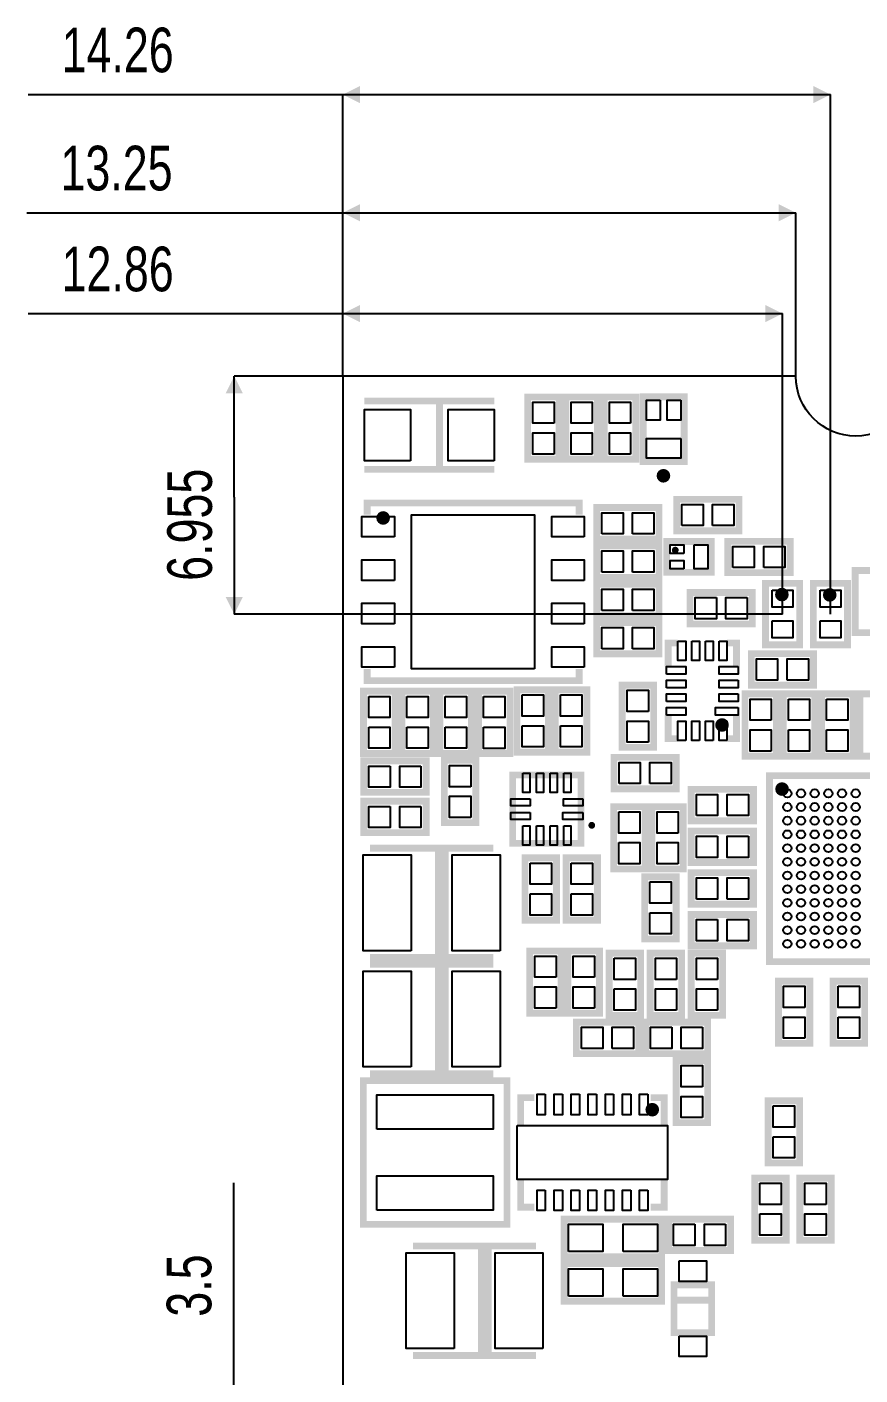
# Model space of a CAD drawing. Extents: x -145 to 275, y -134 to 163.
# Drawn here: x -39.24 to -14.87, y 5.79 to 45.21 of the extents above; entities that cross this region are included whole.
import ezdxf

# ---------------------------------------------------------------- set-up
doc = ezdxf.new("R2010")
doc.units = 0
doc.layers.add('DIMENSION', color=7, linetype='CONTINUOUS')

msp = doc.modelspace()

# ---------------------------------------------------------------- hatches: boundary and pattern name
at = {"layer": 'DIMENSION'}
for points in [[(-29.5, 43.4858), (-30, 43.2358), (-29.5, 42.9858)], [(-16.24, 42.9858), (-15.74, 43.2358), (-16.24, 43.4858)], [(-29.5, 40.0319), (-30, 39.7819), (-29.5, 39.5319)], [(-17.25, 39.5319), (-16.75, 39.7819), (-17.25, 40.0319)], [(-29.5, 37.0811), (-30, 36.8311), (-29.5, 36.5811)], [(-17.64, 36.5811), (-17.14, 36.8311), (-17.64, 37.0811)], [(-32.9243, 34.5), (-33.1743, 35), (-33.4243, 34.5)], [(-25.57, 34.3753), (-25.57, 34.1753), (-27.07, 34.1753), (-27.07, 32.3753), (-25.57, 32.3753), (-25.57, 32.1753), (-29.37, 32.1753), (-29.37, 32.3753), (-27.27, 32.3753), (-27.27, 34.1753), (-29.37, 34.1753), (-29.37, 34.3753)], [(-20.423, 32.0885, 1), (-20.823, 32.0885, 1)], [(-29.39, 31.395), (-22.99, 31.395), (-22.99, 30.95), (-23.19, 30.95), (-23.19, 31.195), (-29.19, 31.195), (-29.19, 30.95), (-29.39, 30.95)], [(-28.62, 30.855, 1), (-29.02, 30.855, 1)], [(-20.1771, 29.915, 1), (-20.3771, 29.915, 1)], [(-16.96, 28.615, 1), (-17.36, 28.615, 1)], [(-15.56, 28.605, 1), (-15.96, 28.605, 1)], [(-33.4243, 28.545), (-33.1743, 28.045), (-32.9243, 28.545)], [(-20.385, 26.52), (-20.585, 26.52), (-20.585, 27.3), (-20.205, 27.3), (-20.205, 27.1), (-20.385, 27.1)], [(-18.385, 26.52), (-18.585, 26.52), (-18.585, 27.1), (-18.765, 27.1), (-18.765, 27.3), (-18.385, 27.3)], [(-23.19, 26.44), (-22.99, 26.44), (-22.99, 25.995), (-29.39, 25.995), (-29.39, 26.44), (-29.19, 26.44), (-29.19, 26.195), (-23.19, 26.195)], [(-20.205, 24.3), (-20.585, 24.3), (-20.585, 25.08), (-20.385, 25.08), (-20.385, 24.5), (-20.205, 24.5)], [(-18.71, 24.8, 1), (-19.11, 24.8, 1)], [(-18.385, 24.3), (-18.765, 24.3), (-18.765, 24.5), (-18.585, 24.5), (-18.585, 25.08), (-18.385, 25.08)], [(-16.9545, 22.9267, 1), (-17.3545, 22.9267, 1)], [(-22.6194, 21.8666, 1), (-22.8194, 21.8666, 1)], [(-25.6, 21.3), (-25.6, 21.1), (-26.9, 21.1), (-26.9, 18.1), (-25.6, 18.1), (-25.6, 17.9), (-29.2, 17.9), (-29.2, 18.1), (-27.3, 18.1), (-27.3, 21.1), (-29.2, 21.1), (-29.2, 21.3)], [(-25.6, 17.9), (-25.6, 17.7), (-26.9, 17.7), (-26.9, 14.7), (-25.6, 14.7), (-25.6, 14.5), (-29.2, 14.5), (-29.2, 14.7), (-27.3, 14.7), (-27.3, 17.7), (-29.2, 17.7), (-29.2, 17.9)], [(-24.4, 14), (-24.4, 13.8), (-24.7, 13.8), (-24.7, 13.1), (-24.9, 13.1), (-24.9, 14)], [(-20.5, 14), (-20.5, 13.1), (-20.7, 13.1), (-20.7, 13.8), (-21, 13.8), (-21, 14)], [(-20.75, 13.55, 1), (-21.15, 13.55, 1)], [(-24.7, 11.5), (-24.7, 10.8), (-24.4, 10.8), (-24.4, 10.6), (-24.9, 10.6), (-24.9, 11.5)], [(-20.5, 11.5), (-20.5, 10.6), (-21, 10.6), (-21, 10.8), (-20.7, 10.8), (-20.7, 11.5)], [(-24.3464, 9.6625), (-24.3464, 9.4625), (-25.6464, 9.4625), (-25.6464, 6.4625), (-24.3464, 6.4625), (-24.3464, 6.2625), (-27.9464, 6.2625), (-27.9464, 6.4625), (-26.0464, 6.4625), (-26.0464, 9.4625), (-27.9464, 9.4625), (-27.9464, 9.6625)]]:
    msp.add_hatch(color=256, dxfattribs=at).paths.add_polyline_path(points, flags=0)
h = msp.add_hatch(color=256, dxfattribs=at)
h.paths.add_polyline_path([(-23.5728, 32.4747), (-24.6928, 32.4747), (-24.6928, 34.4947), (-23.5728, 34.4947)], flags=0)
h.paths.add_polyline_path([(-23.7728, 34.2947), (-23.7728, 32.6747), (-24.4928, 32.6747), (-24.4928, 34.2947)], flags=0)
h = msp.add_hatch(color=256, dxfattribs=at)
h.paths.add_polyline_path([(-22.4528, 32.4747), (-23.5728, 32.4747), (-23.5728, 34.4947), (-22.4528, 34.4947)], flags=0)
h.paths.add_polyline_path([(-22.6528, 34.2947), (-22.6528, 32.6747), (-23.3728, 32.6747), (-23.3728, 34.2947)], flags=0)
h = msp.add_hatch(color=256, dxfattribs=at)
h.paths.add_polyline_path([(-21.3328, 32.4747), (-22.4528, 32.4747), (-22.4528, 34.4947), (-21.3328, 34.4947)], flags=0)
h.paths.add_polyline_path([(-21.5328, 34.2947), (-21.5328, 32.6747), (-22.2528, 32.6747), (-22.2528, 34.2947)], flags=0)
h = msp.add_hatch(color=256, dxfattribs=at)
h.paths.add_polyline_path([(-21.3177, 34.4999), (-21.3177, 32.3999), (-19.9177, 32.3999), (-19.9177, 34.4999)], flags=0)
h.paths.add_polyline_path([(-20.1177, 34.2999), (-20.1177, 32.5999), (-21.1177, 32.5999), (-21.1177, 34.2999)], flags=0)
h = msp.add_hatch(color=256, dxfattribs=at)
h.paths.add_polyline_path([(-22.675, 30.14), (-22.675, 31.26), (-20.655, 31.26), (-20.655, 30.14)], flags=0)
h.paths.add_polyline_path([(-20.855, 30.34), (-22.475, 30.34), (-22.475, 31.06), (-20.855, 31.06)], flags=0)
h = msp.add_hatch(color=256, dxfattribs=at)
h.paths.add_polyline_path([(-20.335, 30.38), (-20.335, 31.5), (-18.315, 31.5), (-18.315, 30.38)], flags=0)
h.paths.add_polyline_path([(-18.515, 30.58), (-20.135, 30.58), (-20.135, 31.3), (-18.515, 31.3)], flags=0)
h = msp.add_hatch(color=256, dxfattribs=at)
h.paths.add_polyline_path([(-22.675, 29.02), (-22.675, 30.14), (-20.655, 30.14), (-20.655, 29.02)], flags=0)
h.paths.add_polyline_path([(-20.855, 29.22), (-22.475, 29.22), (-22.475, 29.94), (-20.855, 29.94)], flags=0)
h = msp.add_hatch(color=256, dxfattribs=at)
h.paths.add_polyline_path([(-20.6271, 29.165), (-20.6271, 30.265), (-19.1271, 30.265), (-19.1271, 29.165)], flags=0)
h.paths.add_polyline_path([(-19.3271, 29.365), (-20.4271, 29.365), (-20.4271, 30.065), (-19.3271, 30.065)], flags=0)
h = msp.add_hatch(color=256, dxfattribs=at)
h.paths.add_polyline_path([(-18.8394, 29.1536), (-18.8394, 30.2736), (-16.8194, 30.2736), (-16.8194, 29.1536)], flags=0)
h.paths.add_polyline_path([(-17.0194, 29.3536), (-18.6394, 29.3536), (-18.6394, 30.0736), (-17.0194, 30.0736)], flags=0)
h = msp.add_hatch(color=256, dxfattribs=at)
h.paths.add_polyline_path([(-13.9978, 27.3993), (-15.1178, 27.3993), (-15.1178, 29.4193), (-13.9978, 29.4193)], flags=0)
h.paths.add_polyline_path([(-14.1978, 29.2193), (-14.1978, 27.5993), (-14.9178, 27.5993), (-14.9178, 29.2193)], flags=0)
h = msp.add_hatch(color=256, dxfattribs=at)
h.paths.add_polyline_path([(-22.675, 27.9), (-22.675, 29.02), (-20.655, 29.02), (-20.655, 27.9)], flags=0)
h.paths.add_polyline_path([(-20.855, 28.1), (-22.475, 28.1), (-22.475, 28.82), (-20.855, 28.82)], flags=0)
h = msp.add_hatch(color=256, dxfattribs=at)
h.paths.add_polyline_path([(-17.74, 29.045), (-16.54, 29.045), (-16.54, 27.045), (-17.74, 27.045)], flags=0)
h.paths.add_polyline_path([(-17.54, 27.245), (-17.54, 28.845), (-16.74, 28.845), (-16.74, 27.245)], flags=0)
h = msp.add_hatch(color=256, dxfattribs=at)
h.paths.add_polyline_path([(-16.34, 29.045), (-15.14, 29.045), (-15.14, 27.045), (-16.34, 27.045)], flags=0)
h.paths.add_polyline_path([(-16.14, 27.245), (-16.14, 28.845), (-15.34, 28.845), (-15.34, 27.245)], flags=0)
h = msp.add_hatch(color=256, dxfattribs=at)
h.paths.add_polyline_path([(-17.925, 28.775), (-17.925, 27.655), (-19.945, 27.655), (-19.945, 28.775)], flags=0)
h.paths.add_polyline_path([(-19.745, 28.575), (-18.125, 28.575), (-18.125, 27.855), (-19.745, 27.855)], flags=0)
h = msp.add_hatch(color=256, dxfattribs=at)
h.paths.add_polyline_path([(-22.675, 26.78), (-22.675, 27.9), (-20.655, 27.9), (-20.655, 26.78)], flags=0)
h.paths.add_polyline_path([(-20.855, 26.98), (-22.475, 26.98), (-22.475, 27.7), (-20.855, 27.7)], flags=0)
h = msp.add_hatch(color=256, dxfattribs=at)
h.paths.add_polyline_path([(-18.155, 25.865), (-18.155, 26.985), (-16.135, 26.985), (-16.135, 25.865)], flags=0)
h.paths.add_polyline_path([(-16.335, 26.065), (-17.955, 26.065), (-17.955, 26.785), (-16.335, 26.785)], flags=0)
h = msp.add_hatch(color=256, dxfattribs=at)
h.paths.add_polyline_path([(-20.81, 24.045), (-21.93, 24.045), (-21.93, 26.065), (-20.81, 26.065)], flags=0)
h.paths.add_polyline_path([(-21.01, 25.865), (-21.01, 24.245), (-21.73, 24.245), (-21.73, 25.865)], flags=0)
h = msp.add_hatch(color=256, dxfattribs=at)
h.paths.add_polyline_path([(-29.4936, 25.8882), (-28.3736, 25.8882), (-28.3736, 23.8682), (-29.4936, 23.8682)], flags=0)
h.paths.add_polyline_path([(-29.2936, 24.0682), (-29.2936, 25.6882), (-28.5736, 25.6882), (-28.5736, 24.0682)], flags=0)
h = msp.add_hatch(color=256, dxfattribs=at)
h.paths.add_polyline_path([(-28.3736, 25.8882), (-27.2536, 25.8882), (-27.2536, 23.8682), (-28.3736, 23.8682)], flags=0)
h.paths.add_polyline_path([(-28.1736, 24.0682), (-28.1736, 25.6882), (-27.4536, 25.6882), (-27.4536, 24.0682)], flags=0)
h = msp.add_hatch(color=256, dxfattribs=at)
h.paths.add_polyline_path([(-27.2554, 25.8884), (-26.1354, 25.8884), (-26.1354, 23.8684), (-27.2554, 23.8684)], flags=0)
h.paths.add_polyline_path([(-27.0554, 24.0684), (-27.0554, 25.6884), (-26.3354, 25.6884), (-26.3354, 24.0684)], flags=0)
h = msp.add_hatch(color=256, dxfattribs=at)
h.paths.add_polyline_path([(-26.1323, 25.8876), (-25.0123, 25.8876), (-25.0123, 23.8676), (-26.1323, 23.8676)], flags=0)
h.paths.add_polyline_path([(-25.9323, 24.0676), (-25.9323, 25.6876), (-25.2123, 25.6876), (-25.2123, 24.0676)], flags=0)
h = msp.add_hatch(color=256, dxfattribs=at)
h.paths.add_polyline_path([(-25.0035, 25.9279), (-23.8835, 25.9279), (-23.8835, 23.9079), (-25.0035, 23.9079)], flags=0)
h.paths.add_polyline_path([(-24.8035, 24.1079), (-24.8035, 25.7279), (-24.0835, 25.7279), (-24.0835, 24.1079)], flags=0)
h = msp.add_hatch(color=256, dxfattribs=at)
h.paths.add_polyline_path([(-23.8835, 25.9279), (-22.7635, 25.9279), (-22.7635, 23.9079), (-23.8835, 23.9079)], flags=0)
h.paths.add_polyline_path([(-23.6835, 24.1079), (-23.6835, 25.7279), (-22.9635, 25.7279), (-22.9635, 24.1079)], flags=0)
h = msp.add_hatch(color=256, dxfattribs=at)
h.paths.add_polyline_path([(-17.22, 23.79), (-18.34, 23.79), (-18.34, 25.81), (-17.22, 25.81)], flags=0)
h.paths.add_polyline_path([(-17.42, 25.61), (-17.42, 23.99), (-18.14, 23.99), (-18.14, 25.61)], flags=0)
h = msp.add_hatch(color=256, dxfattribs=at)
h.paths.add_polyline_path([(-17.22, 25.81), (-16.1, 25.81), (-16.1, 23.79), (-17.22, 23.79)], flags=0)
h.paths.add_polyline_path([(-17.02, 23.99), (-17.02, 25.61), (-16.3, 25.61), (-16.3, 23.99)], flags=0)
h = msp.add_hatch(color=256, dxfattribs=at)
h.paths.add_polyline_path([(-16.1, 25.81), (-14.98, 25.81), (-14.98, 23.79), (-16.1, 23.79)], flags=0)
h.paths.add_polyline_path([(-15.9, 23.99), (-15.9, 25.61), (-15.18, 25.61), (-15.18, 23.99)], flags=0)
h = msp.add_hatch(color=256, dxfattribs=at)
h.paths.add_polyline_path([(-13.86, 23.79), (-14.98, 23.79), (-14.98, 25.81), (-13.86, 25.81)], flags=0)
h.paths.add_polyline_path([(-14.06, 25.61), (-14.06, 23.99), (-14.78, 23.99), (-14.78, 25.61)], flags=0)
h = msp.add_hatch(color=256, dxfattribs=at)
h.paths.add_polyline_path([(-27.4645, 23.8506), (-27.4645, 22.7306), (-29.4845, 22.7306), (-29.4845, 23.8506)], flags=0)
h.paths.add_polyline_path([(-29.2845, 23.6506), (-27.6645, 23.6506), (-27.6645, 22.9306), (-29.2845, 22.9306)], flags=0)
h = msp.add_hatch(color=256, dxfattribs=at)
h.paths.add_polyline_path([(-26.0096, 21.8452), (-27.1296, 21.8452), (-27.1296, 23.8652), (-26.0096, 23.8652)], flags=0)
h.paths.add_polyline_path([(-26.2096, 23.6652), (-26.2096, 22.0452), (-26.9296, 22.0452), (-26.9296, 23.6652)], flags=0)
h = msp.add_hatch(color=256, dxfattribs=at)
h.paths.add_polyline_path([(-22.1705, 22.8349), (-22.1705, 23.9549), (-20.1505, 23.9549), (-20.1505, 22.8349)], flags=0)
h.paths.add_polyline_path([(-20.3505, 23.0349), (-21.9705, 23.0349), (-21.9705, 23.7549), (-20.3505, 23.7549)], flags=0)
h = msp.add_hatch(color=256, dxfattribs=at)
h.paths.add_polyline_path([(-25.1322, 23.4404), (-25.1322, 21.2404), (-22.9322, 21.2404), (-22.9322, 23.4404)], flags=0)
h.paths.add_polyline_path([(-23.1322, 23.2404), (-23.1322, 21.4404), (-24.9322, 21.4404), (-24.9322, 23.2404)], flags=0)
h = msp.add_hatch(color=256, dxfattribs=at)
h.paths.add_polyline_path([(-17.62, 23.42), (-11.98, 23.42), (-11.98, 17.78), (-17.62, 17.78)], flags=0)
h.paths.add_polyline_path([(-17.42, 17.98), (-17.42, 23.22), (-12.18, 23.22), (-12.18, 17.98)], flags=0)
h = msp.add_hatch(color=256, dxfattribs=at)
h.paths.add_polyline_path([(-19.91, 21.9), (-19.91, 23.02), (-17.89, 23.02), (-17.89, 21.9)], flags=0)
h.paths.add_polyline_path([(-18.09, 22.1), (-19.71, 22.1), (-19.71, 22.82), (-18.09, 22.82)], flags=0)
h = msp.add_hatch(color=256, dxfattribs=at)
h.paths.add_polyline_path([(-27.4645, 22.6711), (-27.4645, 21.5511), (-29.4845, 21.5511), (-29.4845, 22.6711)], flags=0)
h.paths.add_polyline_path([(-29.2845, 22.4711), (-27.6645, 22.4711), (-27.6645, 21.7511), (-29.2845, 21.7511)], flags=0)
h = msp.add_hatch(color=256, dxfattribs=at)
h.paths.add_polyline_path([(-22.18, 22.51), (-21.06, 22.51), (-21.06, 20.49), (-22.18, 20.49)], flags=0)
h.paths.add_polyline_path([(-21.98, 20.69), (-21.98, 22.31), (-21.26, 22.31), (-21.26, 20.69)], flags=0)
h = msp.add_hatch(color=256, dxfattribs=at)
h.paths.add_polyline_path([(-19.94, 20.49), (-21.06, 20.49), (-21.06, 22.51), (-19.94, 22.51)], flags=0)
h.paths.add_polyline_path([(-20.14, 22.31), (-20.14, 20.69), (-20.86, 20.69), (-20.86, 22.31)], flags=0)
h = msp.add_hatch(color=256, dxfattribs=at)
h.paths.add_polyline_path([(-17.89, 21.8), (-17.89, 20.68), (-19.91, 20.68), (-19.91, 21.8)], flags=0)
h.paths.add_polyline_path([(-19.71, 21.6), (-18.09, 21.6), (-18.09, 20.88), (-19.71, 20.88)], flags=0)
h = msp.add_hatch(color=256, dxfattribs=at)
h.paths.add_polyline_path([(-24.7696, 21.0136), (-23.6496, 21.0136), (-23.6496, 18.9936), (-24.7696, 18.9936)], flags=0)
h.paths.add_polyline_path([(-24.5696, 19.1936), (-24.5696, 20.8136), (-23.8496, 20.8136), (-23.8496, 19.1936)], flags=0)
h = msp.add_hatch(color=256, dxfattribs=at)
h.paths.add_polyline_path([(-23.5696, 21.0136), (-22.4496, 21.0136), (-22.4496, 18.9936), (-23.5696, 18.9936)], flags=0)
h.paths.add_polyline_path([(-23.3696, 19.1936), (-23.3696, 20.8136), (-22.6496, 20.8136), (-22.6496, 19.1936)], flags=0)
h = msp.add_hatch(color=256, dxfattribs=at)
h.paths.add_polyline_path([(-19.91, 19.46), (-19.91, 20.58), (-17.89, 20.58), (-17.89, 19.46)], flags=0)
h.paths.add_polyline_path([(-18.09, 19.66), (-19.71, 19.66), (-19.71, 20.38), (-18.09, 20.38)], flags=0)
h = msp.add_hatch(color=256, dxfattribs=at)
h.paths.add_polyline_path([(-21.27, 20.46), (-20.15, 20.46), (-20.15, 18.44), (-21.27, 18.44)], flags=0)
h.paths.add_polyline_path([(-21.07, 18.64), (-21.07, 20.26), (-20.35, 20.26), (-20.35, 18.64)], flags=0)
h = msp.add_hatch(color=256, dxfattribs=at)
h.paths.add_polyline_path([(-17.89, 19.36), (-17.89, 18.24), (-19.91, 18.24), (-19.91, 19.36)], flags=0)
h.paths.add_polyline_path([(-19.71, 19.16), (-18.09, 19.16), (-18.09, 18.44), (-19.71, 18.44)], flags=0)
h = msp.add_hatch(color=256, dxfattribs=at)
h.paths.add_polyline_path([(-23.5137, 16.2711), (-24.6337, 16.2711), (-24.6337, 18.2911), (-23.5137, 18.2911)], flags=0)
h.paths.add_polyline_path([(-23.7137, 18.0911), (-23.7137, 16.4711), (-24.4337, 16.4711), (-24.4337, 18.0911)], flags=0)
h = msp.add_hatch(color=256, dxfattribs=at)
h.paths.add_polyline_path([(-22.3937, 16.2711), (-23.5137, 16.2711), (-23.5137, 18.2911), (-22.3937, 18.2911)], flags=0)
h.paths.add_polyline_path([(-22.5937, 18.0911), (-22.5937, 16.4711), (-23.3137, 16.4711), (-23.3137, 18.0911)], flags=0)
h = msp.add_hatch(color=256, dxfattribs=at)
h.paths.add_polyline_path([(-22.31, 18.23), (-21.19, 18.23), (-21.19, 16.21), (-22.31, 16.21)], flags=0)
h.paths.add_polyline_path([(-22.11, 16.41), (-22.11, 18.03), (-21.39, 18.03), (-21.39, 16.41)], flags=0)
h = msp.add_hatch(color=256, dxfattribs=at)
h.paths.add_polyline_path([(-19.99, 16.21), (-21.11, 16.21), (-21.11, 18.23), (-19.99, 18.23)], flags=0)
h.paths.add_polyline_path([(-20.19, 18.03), (-20.19, 16.41), (-20.91, 16.41), (-20.91, 18.03)], flags=0)
h = msp.add_hatch(color=256, dxfattribs=at)
h.paths.add_polyline_path([(-18.79, 16.21), (-19.91, 16.21), (-19.91, 18.23), (-18.79, 18.23)], flags=0)
h.paths.add_polyline_path([(-18.99, 18.03), (-18.99, 16.41), (-19.71, 16.41), (-19.71, 18.03)], flags=0)
h = msp.add_hatch(color=256, dxfattribs=at)
h.paths.add_polyline_path([(-16.24, 15.39), (-17.36, 15.39), (-17.36, 17.41), (-16.24, 17.41)], flags=0)
h.paths.add_polyline_path([(-16.44, 17.21), (-16.44, 15.59), (-17.16, 15.59), (-17.16, 17.21)], flags=0)
h = msp.add_hatch(color=256, dxfattribs=at)
h.paths.add_polyline_path([(-15.76, 17.41), (-14.64, 17.41), (-14.64, 15.39), (-15.76, 15.39)], flags=0)
h.paths.add_polyline_path([(-15.56, 15.59), (-15.56, 17.21), (-14.84, 17.21), (-14.84, 15.59)], flags=0)
h = msp.add_hatch(color=256, dxfattribs=at)
h.paths.add_polyline_path([(-23.27, 15.09), (-23.27, 16.21), (-21.25, 16.21), (-21.25, 15.09)], flags=0)
h.paths.add_polyline_path([(-21.45, 15.29), (-23.07, 15.29), (-23.07, 16.01), (-21.45, 16.01)], flags=0)
h = msp.add_hatch(color=256, dxfattribs=at)
h.paths.add_polyline_path([(-19.23, 16.21), (-19.23, 15.09), (-21.25, 15.09), (-21.25, 16.21)], flags=0)
h.paths.add_polyline_path([(-21.05, 16.01), (-19.43, 16.01), (-19.43, 15.29), (-21.05, 15.29)], flags=0)
h = msp.add_hatch(color=256, dxfattribs=at)
h.paths.add_polyline_path([(-19.23, 13.07), (-20.35, 13.07), (-20.35, 15.09), (-19.23, 15.09)], flags=0)
h.paths.add_polyline_path([(-19.43, 14.89), (-19.43, 13.27), (-20.15, 13.27), (-20.15, 14.89)], flags=0)
h = msp.add_hatch(color=256, dxfattribs=at)
h.paths.add_polyline_path([(-29.5, 14.5), (-25.1, 14.5), (-25.1, 10.1), (-29.5, 10.1)], flags=0)
h.paths.add_polyline_path([(-29.3, 10.3), (-29.3, 14.3), (-25.3, 14.3), (-25.3, 10.3)], flags=0)
h = msp.add_hatch(color=256, dxfattribs=at)
h.paths.add_polyline_path([(-17.66, 13.91), (-16.54, 13.91), (-16.54, 11.89), (-17.66, 11.89)], flags=0)
h.paths.add_polyline_path([(-17.46, 12.09), (-17.46, 13.71), (-16.74, 13.71), (-16.74, 12.09)], flags=0)
h = msp.add_hatch(color=256, dxfattribs=at)
h.paths.add_polyline_path([(-18.055, 11.65), (-16.935, 11.65), (-16.935, 9.63), (-18.055, 9.63)], flags=0)
h.paths.add_polyline_path([(-17.855, 9.83), (-17.855, 11.45), (-17.135, 11.45), (-17.135, 9.83)], flags=0)
h = msp.add_hatch(color=256, dxfattribs=at)
h.paths.add_polyline_path([(-15.615, 9.63), (-16.735, 9.63), (-16.735, 11.65), (-15.615, 11.65)], flags=0)
h.paths.add_polyline_path([(-15.815, 11.45), (-15.815, 9.83), (-16.535, 9.83), (-16.535, 11.45)], flags=0)
h = msp.add_hatch(color=256, dxfattribs=at)
h.paths.add_polyline_path([(-23.625, 10.45), (-23.625, 9.15), (-20.575, 9.15), (-20.575, 10.45)], flags=0)
h.paths.add_polyline_path([(-20.775, 9.35), (-23.425, 9.35), (-23.425, 10.25), (-20.775, 10.25)], flags=0)
h = msp.add_hatch(color=256, dxfattribs=at)
h.paths.add_polyline_path([(-18.555, 10.45), (-18.555, 9.33), (-20.575, 9.33), (-20.575, 10.45)], flags=0)
h.paths.add_polyline_path([(-20.375, 10.25), (-18.755, 10.25), (-18.755, 9.53), (-20.375, 9.53)], flags=0)
h = msp.add_hatch(color=256, dxfattribs=at)
h.paths.add_polyline_path([(-23.625, 9.15), (-23.625, 7.85), (-20.575, 7.85), (-20.575, 9.15)], flags=0)
h.paths.add_polyline_path([(-20.775, 8.05), (-23.425, 8.05), (-23.425, 8.95), (-20.775, 8.95)], flags=0)
h = msp.add_hatch(color=256, dxfattribs=at)
h.paths.add_polyline_path([(-20.415, 8.53), (-19.115, 8.53), (-19.115, 6.93), (-20.415, 6.93)], flags=0)
h.paths.add_polyline_path([(-20.215, 8.08), (-20.215, 8.33), (-19.315, 8.33), (-19.315, 8.08)], flags=0)
h.paths.add_polyline_path([(-20.215, 7.13), (-20.215, 7.88), (-19.315, 7.88), (-19.315, 7.13)], flags=0)

# ---------------------------------------------------------------- linework, layer by layer
for points in [[(-39.2029, 43.2358), (-30, 43.2358)], [(-30, 43.2358), (-15.74, 43.2358)], [(-30, 43.2358), (-15.74, 43.2358)], [(-30, 35), (-30, 43.2358)], [(-15.74, 28.045), (-15.74, 43.2358)], [(-39.2365, 39.7819), (-30, 39.7819)], [(-30, 39.7819), (-16.75, 39.7819)], [(-30, 39.7819), (-16.75, 39.7819)], [(-30, 35), (-30, 39.7819)], [(-16.75, 35), (-16.75, 39.7819)], [(-39.2029, 36.8311), (-30, 36.8311)], [(-30, 36.8311), (-17.14, 36.8311)], [(-30, 36.8311), (-17.14, 36.8311)], [(-30, 35), (-30, 36.8311)], [(-17.14, 28.045), (-17.14, 36.8311)], [(-33.1743, 31.4663), (-33.1743, 35)], [(-30, 35), (-33.1743, 35)], [(-33.1743, 31.4663), (-33.1743, 28.045)], [(-17.14, 28.045), (-33.1743, 28.045)], [(-33.1919, 11.4148), (-33.1919, 3.5)]]:
    msp.add_lwpolyline(points, dxfattribs=at)
msp.add_lwpolyline([(-30, 4), (-25.9255, 4, -0.414038), (-24.925, 3.0001), (-24.925, 0), (-5.075, 0), (-5.075, 3.0002, -0.414184), (-4.0753, 4), (0, 4), (0, 35), (-13.25, 35, -0.413661), (-14.9964, 33.2503, -0.413562), (-16.75, 35), (-30, 35)], format="xyb", close=True, dxfattribs=at)
for points in [[(-20.7177, 34.2999), (-20.7177, 33.7199), (-21.1177, 33.7199), (-21.1177, 34.2999)], [(-20.1177, 34.2999), (-20.1177, 33.7199), (-20.5177, 33.7199), (-20.5177, 34.2999)], [(-28.02, 32.5253), (-29.37, 32.5253), (-29.37, 34.0253), (-28.02, 34.0253)], [(-25.57, 32.5253), (-26.92, 32.5253), (-26.92, 34.0253), (-25.57, 34.0253)], [(-23.8228, 33.6247), (-24.4428, 33.6247), (-24.4428, 34.2447), (-23.8228, 34.2447)], [(-22.7028, 33.6247), (-23.3228, 33.6247), (-23.3228, 34.2447), (-22.7028, 34.2447)], [(-21.5828, 33.6247), (-22.2028, 33.6247), (-22.2028, 34.2447), (-21.5828, 34.2447)], [(-23.8228, 32.7247), (-24.4428, 32.7247), (-24.4428, 33.3447), (-23.8228, 33.3447)], [(-22.7028, 32.7247), (-23.3228, 32.7247), (-23.3228, 33.3447), (-22.7028, 33.3447)], [(-21.5828, 32.7247), (-22.2028, 32.7247), (-22.2028, 33.3447), (-21.5828, 33.3447)], [(-20.1177, 33.1799), (-20.1177, 32.5999), (-21.1177, 32.5999), (-21.1177, 33.1799)], [(-20.085, 30.63), (-20.085, 31.25), (-19.465, 31.25), (-19.465, 30.63)], [(-19.185, 30.63), (-19.185, 31.25), (-18.565, 31.25), (-18.565, 30.63)], [(-28.49, 30.3), (-29.44, 30.3), (-29.44, 30.9), (-28.49, 30.9)], [(-24.39, 26.445), (-27.99, 26.445), (-27.99, 30.945), (-24.39, 30.945)], [(-22.94, 30.3), (-23.89, 30.3), (-23.89, 30.9), (-22.94, 30.9)], [(-22.425, 30.39), (-22.425, 31.01), (-21.805, 31.01), (-21.805, 30.39)], [(-21.525, 30.39), (-21.525, 31.01), (-20.905, 31.01), (-20.905, 30.39)], [(-20.0271, 29.815), (-20.4271, 29.815), (-20.4271, 30.065), (-20.0271, 30.065)], [(-19.7271, 30.065), (-19.3271, 30.065), (-19.3271, 29.365), (-19.7271, 29.365)], [(-18.5894, 29.4036), (-18.5894, 30.0236), (-17.9694, 30.0236), (-17.9694, 29.4036)], [(-17.6894, 29.4036), (-17.6894, 30.0236), (-17.0694, 30.0236), (-17.0694, 29.4036)], [(-28.49, 29.03), (-29.44, 29.03), (-29.44, 29.63), (-28.49, 29.63)], [(-22.94, 29.03), (-23.89, 29.03), (-23.89, 29.63), (-22.94, 29.63)], [(-22.425, 29.27), (-22.425, 29.89), (-21.805, 29.89), (-21.805, 29.27)], [(-21.525, 29.27), (-21.525, 29.89), (-20.905, 29.89), (-20.905, 29.27)], [(-20.0271, 29.365), (-20.4271, 29.365), (-20.4271, 29.615), (-20.0271, 29.615)], [(-22.425, 28.15), (-22.425, 28.77), (-21.805, 28.77), (-21.805, 28.15)], [(-21.525, 28.15), (-21.525, 28.77), (-20.905, 28.77), (-20.905, 28.15)], [(-19.075, 28.525), (-19.075, 27.905), (-19.695, 27.905), (-19.695, 28.525)], [(-18.175, 28.525), (-18.175, 27.905), (-18.795, 27.905), (-18.795, 28.525)], [(-17.44, 28.745), (-16.84, 28.745), (-16.84, 28.245), (-17.44, 28.245)], [(-16.04, 28.745), (-15.44, 28.745), (-15.44, 28.245), (-16.04, 28.245)], [(-28.49, 27.76), (-29.44, 27.76), (-29.44, 28.36), (-28.49, 28.36)], [(-22.94, 27.76), (-23.89, 27.76), (-23.89, 28.36), (-22.94, 28.36)], [(-22.425, 27.03), (-22.425, 27.65), (-21.805, 27.65), (-21.805, 27.03)], [(-21.525, 27.03), (-21.525, 27.65), (-20.905, 27.65), (-20.905, 27.03)], [(-17.44, 27.845), (-16.84, 27.845), (-16.84, 27.345), (-17.44, 27.345)], [(-16.04, 27.845), (-15.44, 27.845), (-15.44, 27.345), (-16.04, 27.345)], [(-20.1975, 27.25), (-19.9725, 27.25), (-19.9725, 26.687), (-20.1975, 26.687)], [(-19.7975, 27.25), (-19.5725, 27.25), (-19.5725, 26.687), (-19.7975, 26.687)], [(-19.3975, 27.25), (-19.1725, 27.25), (-19.1725, 26.687), (-19.3975, 26.687)], [(-18.9975, 27.25), (-18.7725, 27.25), (-18.7725, 26.687), (-18.9975, 26.687)], [(-28.49, 26.49), (-29.44, 26.49), (-29.44, 27.09), (-28.49, 27.09)], [(-22.94, 26.49), (-23.89, 26.49), (-23.89, 27.09), (-22.94, 27.09)], [(-20.535, 26.2875), (-20.535, 26.5125), (-19.972, 26.5125), (-19.972, 26.2875)], [(-18.435, 26.5125), (-18.435, 26.2875), (-18.998, 26.2875), (-18.998, 26.5125)], [(-17.905, 26.115), (-17.905, 26.735), (-17.285, 26.735), (-17.285, 26.115)], [(-17.005, 26.115), (-17.005, 26.735), (-16.385, 26.735), (-16.385, 26.115)], [(-20.535, 25.8875), (-20.535, 26.1125), (-19.972, 26.1125), (-19.972, 25.8875)], [(-18.435, 26.1125), (-18.435, 25.8875), (-18.998, 25.8875), (-18.998, 26.1125)], [(-29.2436, 25.6382), (-28.6236, 25.6382), (-28.6236, 25.0182), (-29.2436, 25.0182)], [(-28.1236, 25.6382), (-27.5036, 25.6382), (-27.5036, 25.0182), (-28.1236, 25.0182)], [(-27.0054, 25.6384), (-26.3854, 25.6384), (-26.3854, 25.0184), (-27.0054, 25.0184)], [(-25.8823, 25.6376), (-25.2623, 25.6376), (-25.2623, 25.0176), (-25.8823, 25.0176)], [(-24.7535, 25.6779), (-24.1335, 25.6779), (-24.1335, 25.0579), (-24.7535, 25.0579)], [(-23.6335, 25.6779), (-23.0135, 25.6779), (-23.0135, 25.0579), (-23.6335, 25.0579)], [(-21.06, 25.195), (-21.68, 25.195), (-21.68, 25.815), (-21.06, 25.815)], [(-20.535, 25.4875), (-20.535, 25.7125), (-19.972, 25.7125), (-19.972, 25.4875)], [(-18.435, 25.7125), (-18.435, 25.4875), (-18.998, 25.4875), (-18.998, 25.7125)], [(-20.535, 25.0875), (-20.535, 25.3125), (-19.972, 25.3125), (-19.972, 25.0875)], [(-18.435, 25.3125), (-18.435, 25.0875), (-19.098, 25.0875), (-19.098, 25.3125)], [(-17.47, 24.94), (-18.09, 24.94), (-18.09, 25.56), (-17.47, 25.56)], [(-16.97, 25.56), (-16.35, 25.56), (-16.35, 24.94), (-16.97, 24.94)], [(-15.85, 25.56), (-15.23, 25.56), (-15.23, 24.94), (-15.85, 24.94)], [(-21.06, 24.295), (-21.68, 24.295), (-21.68, 24.915), (-21.06, 24.915)], [(-19.9725, 24.35), (-20.1975, 24.35), (-20.1975, 24.913), (-19.9725, 24.913)], [(-19.5725, 24.35), (-19.7975, 24.35), (-19.7975, 24.913), (-19.5725, 24.913)], [(-19.1725, 24.35), (-19.3975, 24.35), (-19.3975, 24.913), (-19.1725, 24.913)], [(-18.7725, 24.35), (-18.9975, 24.35), (-18.9975, 24.913), (-18.7725, 24.913)], [(-29.2436, 24.7382), (-28.6236, 24.7382), (-28.6236, 24.1182), (-29.2436, 24.1182)], [(-28.1236, 24.7382), (-27.5036, 24.7382), (-27.5036, 24.1182), (-28.1236, 24.1182)], [(-27.0054, 24.7384), (-26.3854, 24.7384), (-26.3854, 24.1184), (-27.0054, 24.1184)], [(-25.8823, 24.7376), (-25.2623, 24.7376), (-25.2623, 24.1176), (-25.8823, 24.1176)], [(-24.7535, 24.7779), (-24.1335, 24.7779), (-24.1335, 24.1579), (-24.7535, 24.1579)], [(-23.6335, 24.7779), (-23.0135, 24.7779), (-23.0135, 24.1579), (-23.6335, 24.1579)], [(-17.47, 24.04), (-18.09, 24.04), (-18.09, 24.66), (-17.47, 24.66)], [(-16.97, 24.66), (-16.35, 24.66), (-16.35, 24.04), (-16.97, 24.04)], [(-15.85, 24.66), (-15.23, 24.66), (-15.23, 24.04), (-15.85, 24.04)], [(-21.9205, 23.0849), (-21.9205, 23.7049), (-21.3005, 23.7049), (-21.3005, 23.0849)], [(-21.0205, 23.0849), (-21.0205, 23.7049), (-20.4005, 23.7049), (-20.4005, 23.0849)], [(-28.6145, 23.6006), (-28.6145, 22.9806), (-29.2345, 22.9806), (-29.2345, 23.6006)], [(-27.7145, 23.6006), (-27.7145, 22.9806), (-28.3345, 22.9806), (-28.3345, 23.6006)], [(-26.2596, 22.9952), (-26.8796, 22.9952), (-26.8796, 23.6152), (-26.2596, 23.6152)], [(-24.7322, 23.3904), (-24.5322, 23.3904), (-24.5322, 22.8274), (-24.7322, 22.8274)], [(-24.3322, 23.3904), (-24.1322, 23.3904), (-24.1322, 22.8274), (-24.3322, 22.8274)], [(-23.9322, 23.3904), (-23.7322, 23.3904), (-23.7322, 22.8274), (-23.9322, 22.8274)], [(-23.5322, 23.3904), (-23.3322, 23.3904), (-23.3322, 22.8274), (-23.5322, 22.8274)], [(-26.2596, 22.0952), (-26.8796, 22.0952), (-26.8796, 22.7152), (-26.2596, 22.7152)], [(-24.5192, 22.6404), (-24.5192, 22.4404), (-25.0822, 22.4404), (-25.0822, 22.6404)], [(-22.9822, 22.6404), (-22.9822, 22.4404), (-23.5452, 22.4404), (-23.5452, 22.6404)], [(-19.66, 22.15), (-19.66, 22.77), (-19.04, 22.77), (-19.04, 22.15)], [(-18.76, 22.15), (-18.76, 22.77), (-18.14, 22.77), (-18.14, 22.15)], [(-28.6145, 22.4211), (-28.6145, 21.8011), (-29.2345, 21.8011), (-29.2345, 22.4211)], [(-27.7145, 22.4211), (-27.7145, 21.8011), (-28.3345, 21.8011), (-28.3345, 22.4211)], [(-24.5192, 22.2404), (-24.5192, 22.0404), (-25.0822, 22.0404), (-25.0822, 22.2404)], [(-22.9822, 22.2404), (-22.9822, 22.0404), (-23.5702, 22.0404), (-23.5702, 22.2404)], [(-21.93, 22.26), (-21.31, 22.26), (-21.31, 21.64), (-21.93, 21.64)], [(-20.19, 21.64), (-20.81, 21.64), (-20.81, 22.26), (-20.19, 22.26)], [(-24.7322, 21.8534), (-24.5322, 21.8534), (-24.5322, 21.2904), (-24.7322, 21.2904)], [(-24.3322, 21.8534), (-24.1322, 21.8534), (-24.1322, 21.2904), (-24.3322, 21.2904)], [(-23.9322, 21.8534), (-23.7322, 21.8534), (-23.7322, 21.2904), (-23.9322, 21.2904)], [(-23.5322, 21.8534), (-23.3322, 21.8534), (-23.3322, 21.2904), (-23.5322, 21.2904)], [(-21.93, 21.36), (-21.31, 21.36), (-21.31, 20.74), (-21.93, 20.74)], [(-20.19, 20.74), (-20.81, 20.74), (-20.81, 21.36), (-20.19, 21.36)], [(-19.04, 21.55), (-19.04, 20.93), (-19.66, 20.93), (-19.66, 21.55)], [(-18.14, 21.55), (-18.14, 20.93), (-18.76, 20.93), (-18.76, 21.55)], [(-28, 18.2), (-29.4, 18.2), (-29.4, 21), (-28, 21)], [(-25.4, 18.2), (-26.8, 18.2), (-26.8, 21), (-25.4, 21)], [(-24.5196, 20.7636), (-23.8996, 20.7636), (-23.8996, 20.1436), (-24.5196, 20.1436)], [(-23.3196, 20.7636), (-22.6996, 20.7636), (-22.6996, 20.1436), (-23.3196, 20.1436)], [(-21.02, 20.21), (-20.4, 20.21), (-20.4, 19.59), (-21.02, 19.59)], [(-19.66, 19.71), (-19.66, 20.33), (-19.04, 20.33), (-19.04, 19.71)], [(-18.76, 19.71), (-18.76, 20.33), (-18.14, 20.33), (-18.14, 19.71)], [(-24.5196, 19.8636), (-23.8996, 19.8636), (-23.8996, 19.2436), (-24.5196, 19.2436)], [(-23.3196, 19.8636), (-22.6996, 19.8636), (-22.6996, 19.2436), (-23.3196, 19.2436)], [(-21.02, 19.31), (-20.4, 19.31), (-20.4, 18.69), (-21.02, 18.69)], [(-19.04, 19.11), (-19.04, 18.49), (-19.66, 18.49), (-19.66, 19.11)], [(-18.14, 19.11), (-18.14, 18.49), (-18.76, 18.49), (-18.76, 19.11)], [(-23.7637, 17.4211), (-24.3837, 17.4211), (-24.3837, 18.0411), (-23.7637, 18.0411)], [(-22.6437, 17.4211), (-23.2637, 17.4211), (-23.2637, 18.0411), (-22.6437, 18.0411)], [(-22.06, 17.98), (-21.44, 17.98), (-21.44, 17.36), (-22.06, 17.36)], [(-20.24, 17.36), (-20.86, 17.36), (-20.86, 17.98), (-20.24, 17.98)], [(-19.04, 17.36), (-19.66, 17.36), (-19.66, 17.98), (-19.04, 17.98)], [(-28, 14.8), (-29.4, 14.8), (-29.4, 17.6), (-28, 17.6)], [(-25.4, 14.8), (-26.8, 14.8), (-26.8, 17.6), (-25.4, 17.6)], [(-23.7637, 16.5211), (-24.3837, 16.5211), (-24.3837, 17.1411), (-23.7637, 17.1411)], [(-22.6437, 16.5211), (-23.2637, 16.5211), (-23.2637, 17.1411), (-22.6437, 17.1411)], [(-22.06, 17.08), (-21.44, 17.08), (-21.44, 16.46), (-22.06, 16.46)], [(-20.24, 16.46), (-20.86, 16.46), (-20.86, 17.08), (-20.24, 17.08)], [(-19.04, 16.46), (-19.66, 16.46), (-19.66, 17.08), (-19.04, 17.08)], [(-16.49, 16.54), (-17.11, 16.54), (-17.11, 17.16), (-16.49, 17.16)], [(-15.51, 17.16), (-14.89, 17.16), (-14.89, 16.54), (-15.51, 16.54)], [(-16.49, 15.64), (-17.11, 15.64), (-17.11, 16.26), (-16.49, 16.26)], [(-15.51, 16.26), (-14.89, 16.26), (-14.89, 15.64), (-15.51, 15.64)], [(-23.02, 15.34), (-23.02, 15.96), (-22.4, 15.96), (-22.4, 15.34)], [(-22.12, 15.34), (-22.12, 15.96), (-21.5, 15.96), (-21.5, 15.34)], [(-20.38, 15.96), (-20.38, 15.34), (-21, 15.34), (-21, 15.96)], [(-19.48, 15.96), (-19.48, 15.34), (-20.1, 15.34), (-20.1, 15.96)], [(-19.48, 14.22), (-20.1, 14.22), (-20.1, 14.84), (-19.48, 14.84)], [(-29, 12.985), (-29, 13.985), (-25.6, 13.985), (-25.6, 12.985)], [(-24.08, 14), (-24.08, 13.4), (-24.32, 13.4), (-24.32, 14)], [(-23.58, 14), (-23.58, 13.4), (-23.82, 13.4), (-23.82, 14)], [(-23.08, 14), (-23.08, 13.4), (-23.32, 13.4), (-23.32, 14)], [(-22.58, 14), (-22.58, 13.4), (-22.82, 13.4), (-22.82, 14)], [(-22.08, 14), (-22.08, 13.4), (-22.32, 13.4), (-22.32, 14)], [(-21.58, 14), (-21.58, 13.4), (-21.82, 13.4), (-21.82, 14)], [(-21.08, 14), (-21.08, 13.4), (-21.32, 13.4), (-21.32, 14)], [(-19.48, 13.32), (-20.1, 13.32), (-20.1, 13.94), (-19.48, 13.94)], [(-17.41, 13.66), (-16.79, 13.66), (-16.79, 13.04), (-17.41, 13.04)], [(-24.9, 13.09), (-20.5, 13.09), (-20.5, 11.51), (-24.9, 11.51)], [(-17.41, 12.76), (-16.79, 12.76), (-16.79, 12.14), (-17.41, 12.14)], [(-29, 10.615), (-29, 11.615), (-25.6, 11.615), (-25.6, 10.615)], [(-24.08, 11.2), (-24.08, 10.6), (-24.32, 10.6), (-24.32, 11.2)], [(-23.58, 11.2), (-23.58, 10.6), (-23.82, 10.6), (-23.82, 11.2)], [(-23.08, 11.2), (-23.08, 10.6), (-23.32, 10.6), (-23.32, 11.2)], [(-22.58, 11.2), (-22.58, 10.6), (-22.82, 10.6), (-22.82, 11.2)], [(-22.08, 11.2), (-22.08, 10.6), (-22.32, 10.6), (-22.32, 11.2)], [(-21.58, 11.2), (-21.58, 10.6), (-21.82, 10.6), (-21.82, 11.2)], [(-21.08, 11.2), (-21.08, 10.6), (-21.32, 10.6), (-21.32, 11.2)], [(-17.805, 11.4), (-17.185, 11.4), (-17.185, 10.78), (-17.805, 10.78)], [(-15.865, 10.78), (-16.485, 10.78), (-16.485, 11.4), (-15.865, 11.4)], [(-17.805, 10.5), (-17.185, 10.5), (-17.185, 9.88), (-17.805, 9.88)], [(-15.865, 9.88), (-16.485, 9.88), (-16.485, 10.5), (-15.865, 10.5)], [(-23.4, 9.4), (-23.4, 10.2), (-22.4, 10.2), (-22.4, 9.4)], [(-21.8, 9.4), (-21.8, 10.2), (-20.8, 10.2), (-20.8, 9.4)], [(-19.705, 10.2), (-19.705, 9.58), (-20.325, 9.58), (-20.325, 10.2)], [(-18.805, 10.2), (-18.805, 9.58), (-19.425, 9.58), (-19.425, 10.2)], [(-26.7464, 6.5625), (-28.1464, 6.5625), (-28.1464, 9.3625), (-26.7464, 9.3625)], [(-24.1464, 6.5625), (-25.5464, 6.5625), (-25.5464, 9.3625), (-24.1464, 9.3625)], [(-20.165, 9.13), (-19.365, 9.13), (-19.365, 8.53), (-20.165, 8.53)], [(-23.4, 8.1), (-23.4, 8.9), (-22.4, 8.9), (-22.4, 8.1)], [(-21.8, 8.1), (-21.8, 8.9), (-20.8, 8.9), (-20.8, 8.1)], [(-20.165, 6.93), (-19.365, 6.93), (-19.365, 6.33), (-20.165, 6.33)]]:
    msp.add_lwpolyline(points, close=True, dxfattribs=at)
for centre in [(-17, 22.8), (-16.6, 22.8), (-16.2, 22.8), (-15.8, 22.8), (-15.4, 22.8), (-15, 22.8), (-17, 22.4), (-16.6, 22.4), (-16.2, 22.4), (-15.8, 22.4), (-15.4, 22.4), (-15, 22.4), (-17, 22), (-16.6, 22), (-16.2, 22), (-15.8, 22), (-15.4, 22), (-15, 22), (-17, 21.6), (-16.6, 21.6), (-16.2, 21.6), (-15.8, 21.6), (-15.4, 21.6), (-15, 21.6), (-17, 21.2), (-16.6, 21.2), (-16.2, 21.2), (-15.8, 21.2), (-15.4, 21.2), (-15, 21.2), (-17, 20.8), (-16.6, 20.8), (-16.2, 20.8), (-15.8, 20.8), (-15.4, 20.8), (-15, 20.8), (-17, 20.4), (-16.6, 20.4), (-16.2, 20.4), (-15.8, 20.4), (-15.4, 20.4), (-15, 20.4), (-17, 20), (-16.6, 20), (-16.2, 20), (-15.8, 20), (-15.4, 20), (-15, 20), (-17, 19.6), (-16.6, 19.6), (-16.2, 19.6), (-15.8, 19.6), (-15.4, 19.6), (-15, 19.6), (-17, 19.2), (-16.6, 19.2), (-16.2, 19.2), (-15.8, 19.2), (-15.4, 19.2), (-15, 19.2), (-17, 18.8), (-16.6, 18.8), (-16.2, 18.8), (-15.8, 18.8), (-15.4, 18.8), (-15, 18.8), (-17, 18.4), (-16.6, 18.4), (-16.2, 18.4), (-15.8, 18.4), (-15.4, 18.4), (-15, 18.4)]:
    msp.add_circle(centre, 0.12, dxfattribs=at)

# ---------------------------------------------------------------- texts
at = {"layer": 'DIMENSION', "width": 0.750077}
for s, p in [('14.26', (-38.2234, 43.8889)), ('13.25', (-38.257, 40.435)), ('12.86', (-38.2234, 37.4842))]:
    msp.add_text(s, height=1.306, dxfattribs=at).set_placement(p)
for s, p in [('6.955', (-33.8274, 29.0173)), ('3.5', (-33.845, 7.4965))]:
    msp.add_text(s, height=1.306, rotation=90, dxfattribs=at).set_placement(p)

doc.saveas('drawing.dxf')
